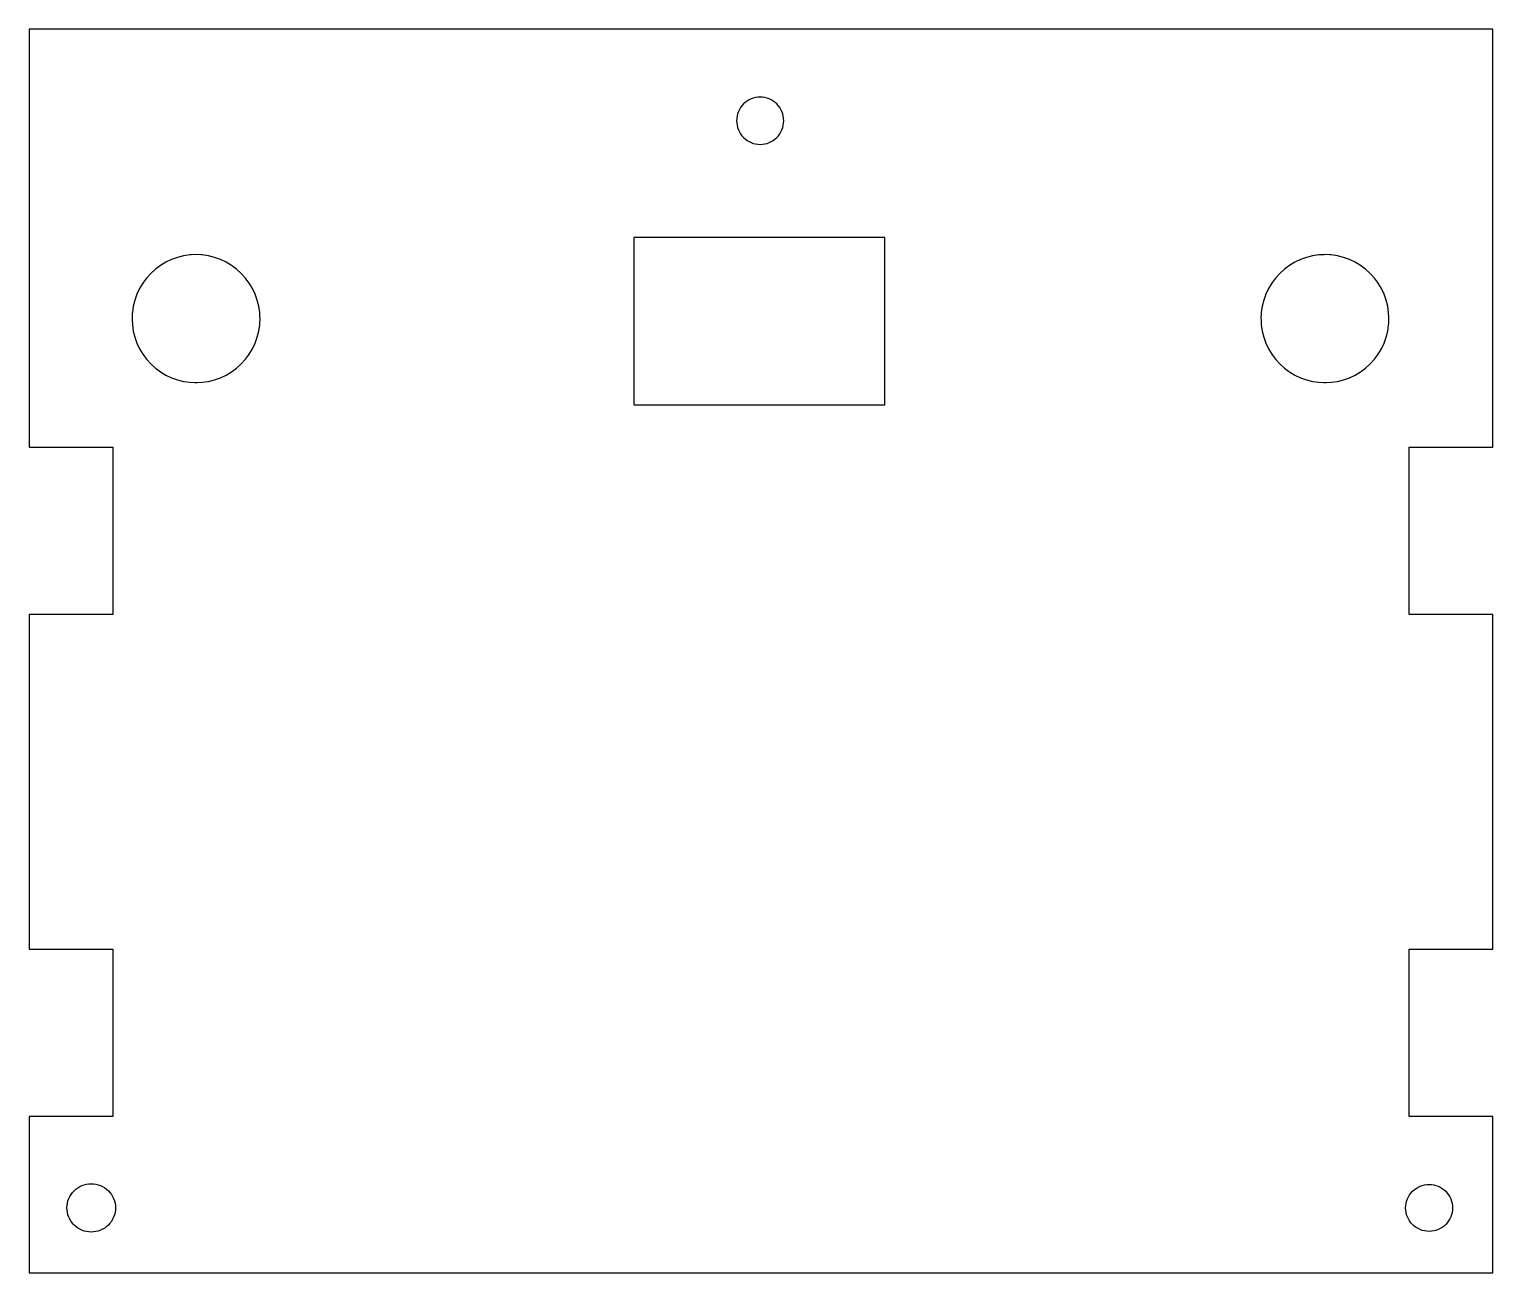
# Model space of a CAD drawing. Header units: millimetres. Extents: x 0 to 175, y 0 to 149.
import ezdxf

# ---------------------------------------------------------------- set-up
doc = ezdxf.new("R2010")
doc.units = ezdxf.units.MM
doc.layers.add('CUT_OUTER', color=7, linetype='CONTINUOUS')
doc.layers.add('CUT_THROUGH', color=1, linetype='CONTINUOUS')

msp = doc.modelspace()

# ---------------------------------------------------------------- linework, layer by layer
at = {"layer": 'CUT_OUTER'}
msp.add_lwpolyline([(175.008, 38.707), (175.008, 78.705), (165.005, 78.705), (165.005, 98.711), (175.008, 98.711), (175.008, 148.707), (0, 148.707), (0, 98.711), (10.003, 98.711), (10.003, 78.705), (0, 78.705), (0, 38.707), (10.003, 38.707), (10.003, 18.701), (0, 18.701), (0, 0), (175.008, 0), (175.008, 18.701), (165.005, 18.701), (165.005, 38.707)], close=True, dxfattribs=at)
at = {"layer": 'CUT_THROUGH'}
for points in [[(90.225, 137.773), (90.211, 138.051), (90.171, 138.326), (90.104, 138.595), (90.01, 138.857), (89.892, 139.108), (89.75, 139.346), (89.585, 139.569), (89.399, 139.775), (89.194, 139.962), (88.972, 140.127), (88.734, 140.27), (88.484, 140.389), (88.223, 140.483), (87.955, 140.55), (87.681, 140.591), (87.405, 140.604), (87.128, 140.591), (86.854, 140.55), (86.586, 140.483), (86.325, 140.389), (86.075, 140.27), (85.838, 140.127), (85.615, 139.962), (85.41, 139.775), (85.225, 139.569), (85.06, 139.346), (84.917, 139.108), (84.799, 138.857), (84.706, 138.595), (84.639, 138.326), (84.598, 138.051), (84.584, 137.773), (84.598, 137.496), (84.639, 137.221), (84.706, 136.952), (84.799, 136.69), (84.917, 136.439), (85.06, 136.201), (85.225, 135.977), (85.41, 135.771), (85.615, 135.585), (85.838, 135.419), (86.075, 135.277), (86.325, 135.158), (86.586, 135.064), (86.854, 134.997), (87.128, 134.956), (87.405, 134.942), (87.681, 134.956), (87.955, 134.997), (88.223, 135.064), (88.484, 135.158), (88.734, 135.277), (88.972, 135.419), (89.194, 135.585), (89.399, 135.771), (89.585, 135.977), (89.75, 136.201), (89.892, 136.439), (90.01, 136.69), (90.104, 136.952), (90.171, 137.221), (90.211, 137.496)], [(102.296, 123.804), (72.291, 123.804), (72.291, 103.799), (102.296, 103.799)], [(22.872, 107.032), (23.551, 107.353), (24.195, 107.739), (24.3168, 107.8293), (24.799, 108.187), (25.355, 108.691), (25.859, 109.247), (26.2167, 109.7284), (26.307, 109.85), (26.693, 110.495), (27.014, 111.174), (27.267, 111.881), (27.449, 112.609), (27.56, 113.352), (27.5673, 113.5032), (27.596, 114.102), (27.5887, 114.2532), (27.56, 114.852), (27.449, 115.595), (27.267, 116.323), (27.014, 117.03), (26.693, 117.709), (26.307, 118.353), (25.9493, 118.8352), (25.859, 118.957), (25.355, 119.513), (24.799, 120.017), (24.3168, 120.3747), (24.195, 120.465), (23.551, 120.851), (22.872, 121.172), (22.165, 121.425), (21.437, 121.607), (20.694, 121.718), (20.5428, 121.7253), (19.944, 121.754), (19.3452, 121.7253), (19.194, 121.718), (18.451, 121.607), (17.723, 121.425), (17.015, 121.172), (16.337, 120.851), (15.692, 120.465), (15.2106, 120.1073), (15.089, 120.017), (14.533, 119.513), (14.029, 118.957), (13.6713, 118.4748), (13.581, 118.353), (13.195, 117.709), (12.874, 117.03), (12.621, 116.323), (12.439, 115.595), (12.328, 114.852), (12.3205, 114.7008), (12.291, 114.102), (12.2985, 113.9508), (12.328, 113.352), (12.439, 112.609), (12.621, 111.881), (12.874, 111.174), (13.195, 110.495), (13.581, 109.85), (13.9387, 109.3686), (14.029, 109.247), (14.533, 108.691), (15.089, 108.187), (15.2106, 108.0967), (15.692, 107.739), (16.337, 107.353), (17.015, 107.032), (17.723, 106.779), (18.451, 106.597), (19.194, 106.486), (19.7928, 106.4565), (19.944, 106.449), (20.0952, 106.4565), (20.694, 106.486), (21.437, 106.597), (22.165, 106.779)], [(162.267, 111.881), (162.449, 112.609), (162.56, 113.352), (162.5673, 113.5032), (162.596, 114.102), (162.5887, 114.2532), (162.56, 114.852), (162.449, 115.595), (162.267, 116.323), (162.014, 117.03), (161.693, 117.709), (161.307, 118.353), (161.2167, 118.4748), (160.859, 118.957), (160.355, 119.513), (159.799, 120.017), (159.6772, 120.1073), (159.195, 120.465), (158.551, 120.851), (157.872, 121.172), (157.165, 121.425), (156.437, 121.607), (155.694, 121.718), (155.5428, 121.7253), (154.944, 121.754), (154.7928, 121.7467), (154.194, 121.718), (153.451, 121.607), (152.723, 121.425), (152.016, 121.172), (151.337, 120.851), (150.692, 120.465), (150.5704, 120.3747), (150.089, 120.017), (149.533, 119.513), (149.029, 118.957), (148.6713, 118.4748), (148.581, 118.353), (148.195, 117.709), (147.874, 117.03), (147.621, 116.323), (147.439, 115.595), (147.328, 114.852), (147.3205, 114.7008), (147.291, 114.102), (147.2985, 113.9508), (147.328, 113.352), (147.439, 112.609), (147.621, 111.881), (147.874, 111.174), (148.195, 110.495), (148.581, 109.85), (148.6713, 109.7284), (149.029, 109.247), (149.533, 108.691), (150.089, 108.187), (150.5704, 107.8293), (150.692, 107.739), (151.337, 107.353), (152.016, 107.032), (152.723, 106.779), (153.451, 106.597), (154.194, 106.486), (154.7928, 106.4565), (154.944, 106.449), (155.0952, 106.4565), (155.694, 106.486), (156.437, 106.597), (157.165, 106.779), (157.872, 107.032), (158.551, 107.353), (159.195, 107.739), (159.3168, 107.8293), (159.799, 108.187), (160.355, 108.691), (160.859, 109.247), (161.2167, 109.7284), (161.307, 109.85), (161.693, 110.495), (162.014, 111.174)], [(5.793, 10.156), (6.037, 10.302), (6.295, 10.423), (6.563, 10.519), (6.84, 10.588), (7.122, 10.63), (7.406, 10.644), (7.691, 10.63), (7.973, 10.588), (8.249, 10.519), (8.518, 10.423), (8.775, 10.302), (9.02, 10.156), (9.249, 9.987), (9.46, 9.797), (9.652, 9.586), (9.821, 9.358), (9.968, 9.115), (10.09, 8.859), (10.186, 8.591), (10.255, 8.316), (10.297, 8.035), (10.311, 7.752), (10.297, 7.469), (10.255, 7.188), (10.186, 6.913), (10.09, 6.646), (9.968, 6.389), (9.821, 6.146), (9.652, 5.918), (9.46, 5.707), (9.249, 5.517), (9.02, 5.348), (8.775, 5.202), (8.518, 5.081), (8.249, 4.985), (7.973, 4.916), (7.691, 4.875), (7.406, 4.861), (7.122, 4.875), (6.84, 4.916), (6.563, 4.985), (6.295, 5.081), (6.037, 5.202), (5.793, 5.348), (5.564, 5.517), (5.352, 5.707), (5.3042, 5.7597), (5.161, 5.918), (4.991, 6.146), (4.845, 6.389), (4.723, 6.646), (4.627, 6.913), (4.558, 7.188), (4.516, 7.469), (4.502, 7.752), (4.516, 8.035), (4.558, 8.316), (4.627, 8.591), (4.723, 8.859), (4.845, 9.115), (4.991, 9.358), (5.161, 9.586), (5.352, 9.797), (5.564, 9.987)], [(164.799, 8.826), (164.917, 9.075), (165.059, 9.311), (165.224, 9.532), (165.409, 9.736), (165.614, 9.921), (165.835, 10.084), (166.072, 10.226), (166.322, 10.344), (166.582, 10.436), (166.85, 10.503), (167.123, 10.544), (167.399, 10.557), (167.675, 10.544), (167.948, 10.503), (168.216, 10.436), (168.476, 10.344), (168.725, 10.226), (168.962, 10.084), (169.184, 9.921), (169.388, 9.736), (169.574, 9.532), (169.738, 9.311), (169.88, 9.075), (169.998, 8.826), (170.091, 8.566), (170.159, 8.299), (170.199, 8.027), (170.213, 7.752), (170.199, 7.477), (170.159, 7.205), (170.091, 6.938), (169.998, 6.679), (169.88, 6.43), (169.738, 6.194), (169.574, 5.973), (169.388, 5.769), (169.184, 5.584), (168.962, 5.42), (168.725, 5.278), (168.476, 5.161), (168.216, 5.068), (167.948, 5.001), (167.675, 4.961), (167.399, 4.947), (167.123, 4.961), (166.85, 5.001), (166.582, 5.068), (166.322, 5.161), (166.072, 5.278), (165.835, 5.42), (165.614, 5.584), (165.409, 5.769), (165.224, 5.973), (165.059, 6.194), (164.917, 6.43), (164.799, 6.679), (164.706, 6.938), (164.639, 7.205), (164.598, 7.477), (164.585, 7.752), (164.598, 8.027), (164.639, 8.299), (164.706, 8.566)]]:
    msp.add_lwpolyline(points, close=True, dxfattribs=at)

doc.saveas('drawing.dxf')
